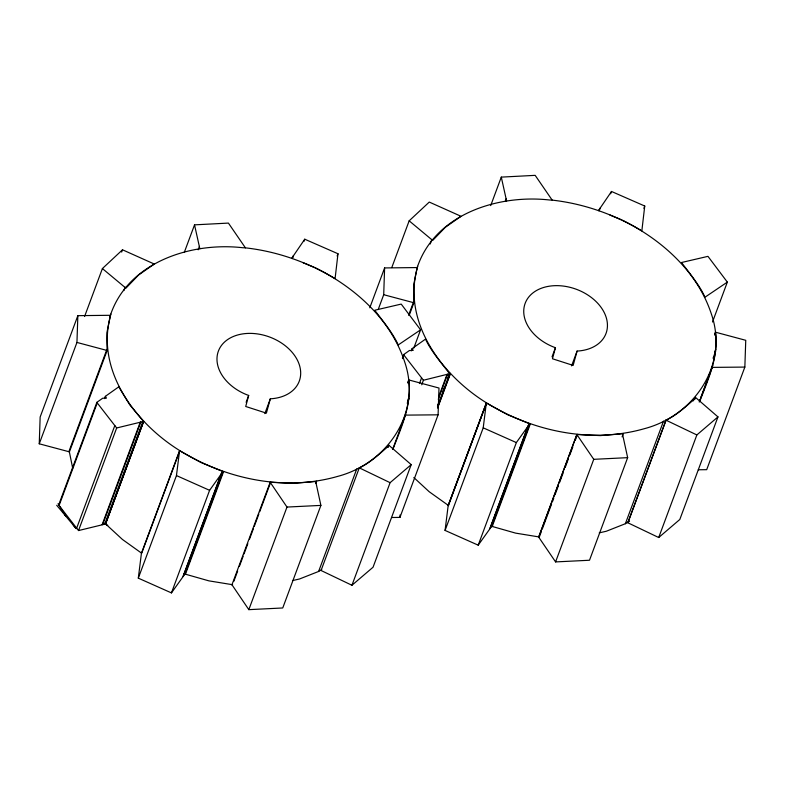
<?xml version="1.0" encoding="UTF-8"?>
<svg xmlns="http://www.w3.org/2000/svg" width="785" height="785" viewBox="0 0 785 785"><rect width="100%" height="100%" fill="white"/><g stroke="black" fill="none" stroke-linecap="round" stroke-linejoin="round"><path stroke-width="1.18" d="M72.711 468.272L69.345 451.826L39.25 443.8L40.153 417.021L77.852 315.658L110.479 315.295L106.917 332.565L107.045 350.463L76.95 342.437L77.852 315.658M383.708 294.709L384.611 267.93L417.237 267.567L413.675 284.837L413.803 302.725L383.708 294.709L378.203 309.516M391.519 517.501L399.938 517.403L400.016 514.97M399.938 517.403L438.089 414.823L438.992 388.035L408.681 379.911L407.69 382.766M698.277 469.773L706.696 469.675L744.847 367.086L745.75 340.307L715.439 332.183L714.595 334.469M199.841 248.747L194.533 224.853L228.415 223.087L245.42 247.854M506.6 201.019L501.291 177.116L535.174 175.349L552.179 200.126M291.804 258.177L304.747 239.209L337.982 253.751L335.087 278.616C307.71 262.219 277.105 251.377 245.322 247.834L242.8 247.736C190.519 241.741 126.336 262.563 109.635 317.572M598.562 210.449L611.505 191.471L644.74 206.023L641.845 230.888C614.469 214.482 583.854 203.649 552.081 200.106L549.549 199.998C497.739 194.16 434.095 214.325 416.855 268.588M138.307 578.153L141.418 553.307L179.569 450.718L200.832 462.453L222.999 471.559L184.848 574.149L171.444 592.901L138.307 578.153L176.458 475.573L179.569 450.718M445.066 530.424L448.176 505.569L486.327 402.99L507.591 414.715L529.757 423.831L491.606 526.421L478.202 545.173L445.066 530.424L483.217 427.835L486.327 402.99M392.902 449.373C401.321 427.226 412.203 404.275 408.681 379.911M699.651 401.645C708.08 379.498 718.962 356.547 715.439 332.183M110.94 314.039C94.72 369.274 134.853 422.85 179.824 450.649C226.306 479.203 284.504 491.616 337.668 476.397C387.309 463.336 422.104 412.684 404.697 361.973C390.763 319.328 355.222 287.722 316.012 268.117L315.511 267.901M417.698 266.311C401.478 321.536 441.612 375.112 486.582 402.911C533.064 431.465 591.262 443.888 644.426 428.669C694.068 415.608 728.863 364.956 711.455 314.236C697.522 271.6 661.981 239.984 622.77 220.379L622.269 220.173M248.678 395.454L245.715 406.493L266.38 413.136L270.334 398.8A43.146 31.037 20.4 0 0 292.717 353.014A43.146 31.037 20.4 0 0 224.147 342.407A43.146 31.037 20.4 0 0 248.678 395.454L246.127 402.293M555.437 347.716L552.473 358.765L573.138 365.408L577.093 351.072A43.146 31.037 20.4 0 0 599.475 305.286A43.146 31.037 20.4 0 0 530.905 294.669A43.146 31.037 20.4 0 0 555.437 347.716L552.041 356.841M84.603 316.433L102.403 268.558L122.509 249.797L154.282 264.035L138.611 274.995L125.924 288.173L102.403 268.558M39.25 443.8L76.95 342.437M121.655 252.083L122.509 249.797M123.853 290.597L125.129 287.182M68.884 451.611L106.583 350.247M69.345 452.072L107.496 349.482M105.357 396.337L106.446 398.123L102.678 398.23L96.889 402.332L58.669 504.971L78.52 530.562L105.455 524.017L143.606 421.427L129.741 404.825L118.751 386.858L105.357 396.337L104.513 398.613M59.091 505.511L97.242 402.931L96.889 402.332M114.816 425.578L76.665 528.168L76.096 528.57L73.339 525.224M78.52 530.562L116.671 427.972L143.606 421.427M184.357 252.211L194.533 224.853M198.203 249.797L199.469 246.372M102.138 524.684L140.289 422.094M102.698 524.547L140.849 421.957M104.748 524.037L142.899 421.447M105.455 524.017L143.469 421.27M143.714 421.3L105.563 523.889L122.411 539.442L141.673 553.229L179.824 450.649M292.187 258.569L293.04 256.293M292.462 258.167L293.315 255.89M171.444 592.901L209.595 490.321L222.999 471.559M303.903 241.486L304.747 239.209M183.091 576.337L221.242 473.748M183.366 575.935L221.517 473.355M184.377 574.502L222.538 471.913M183.975 573.874L184.632 574.061L222.783 471.471M184.554 573.815L185.437 574.198L223.588 471.608M264.83 413.616L270.334 398.8M337.138 256.028L337.982 253.751M231.928 584.845L270.177 482.275L293.58 483.325L315.688 481.499L320.898 505.393L282.747 607.973L248.825 609.651L232.026 584.864M233.842 581.302L237.659 571.038M239.346 566.476L243.164 556.222M244.017 553.945L247.834 543.681M249.522 539.118L253.339 528.864M254.193 526.588L258.854 514.047M259.698 511.761L270.295 483.266M248.825 609.651L286.986 507.061L270.177 482.275M369.784 307.789L384.611 267.93M391.784 267.567L409.162 220.83L429.267 202.069L461.04 216.297L445.37 227.267L432.682 240.436L409.162 220.83M315.766 483.462L316.61 481.185M430.19 244.007L431.887 239.445M408.681 315.04L413.342 302.51M409.171 315.433L414.254 301.754M292.501 580.586L299.517 578.987L318.612 571.46L356.773 468.871M359.285 467.86L321.055 570.489L351.945 585.267L373.052 567.221L411.203 464.632L389.174 445.527C380.951 452.533 370.402 462.807 359.285 467.86L390.096 482.677L411.203 464.632M402.381 358.019L403.647 354.604L409.436 350.502L413.204 350.395L412.115 348.609L425.499 339.12C431.063 351.238 442.789 364.78 449.658 373.719L423.429 380.244L421.731 384.797M402.725 358.617L403.647 354.604M411.271 350.885L412.115 348.609M413.793 348.079L420.583 329.837L401.213 304.089L374.749 310.242C381.412 319.191 392.892 332.84 398.221 344.949L420.583 329.837M407.945 382.884L408.789 380.607M387.79 447.401L388.644 445.124M387.918 447.283L388.771 444.997M407.729 400.497L408.583 398.221M407.229 403.235L408.926 398.672M392.804 448.981L405.58 414.382M419.455 383.551L421.574 377.85M490.694 205.611L501.291 177.116M351.945 585.267L390.096 482.677M505.383 200.921L506.227 198.644M438.57 397.161L447.048 374.366M438.285 399.3L447.607 374.229M437.471 406.159L438.736 402.734M442.975 391.342L444.251 387.918M447.636 378.802L449.756 373.101M437.795 405.629L449.658 373.719M437.51 407.729L450.227 373.532M437.647 407.896L450.472 373.562M486.406 403.039L448.176 505.569M448.853 504.362L486.16 404.049M598.945 210.841L599.799 208.555M599.22 210.439L600.074 208.162M478.202 545.173L516.353 442.583L529.757 423.831M610.652 193.758L611.505 191.471M489.85 528.599L528.001 426.019M490.125 528.207L528.276 425.617M491.135 526.764L529.541 423.743M491.312 526.087L492.195 526.46L530.346 423.871M571.588 365.888L577.093 351.072M643.896 208.3L644.74 206.023M538.687 537.117L576.838 434.527L600.339 435.596L622.446 433.762L627.657 457.655L589.506 560.245L555.584 561.913L538.687 537.117L576.936 434.547M539.324 536.989L541.444 531.288M542.298 529.011L551.619 503.931M552.463 501.654L553.739 498.23M555.015 494.815L558.4 485.689M559.676 482.275L563.061 473.149M565.19 467.458L568.154 459.48M569.851 454.917L572.814 446.94M575.356 440.1L577.475 434.399M555.584 561.913L593.745 459.323L576.838 434.527M622.103 436.872L623.368 433.457M599.259 532.848L606.275 531.259L625.37 523.723L663.531 421.143M627.892 522.722L666.043 420.132C677.161 415.079 687.709 404.805 695.932 397.799L717.961 416.894L679.81 519.484L658.703 537.529L627.814 522.751L666.043 420.132M712.505 321.997L727.342 282.109L707.962 256.352L681.508 262.514C688.17 271.463 699.651 285.112 704.979 297.211L727.342 282.109M714.703 335.156L715.547 332.869M693.165 400.929L694.018 398.652M694.548 399.673L695.53 397.269M714.909 351.631L715.763 349.354M713.055 358.235L715.684 350.944M699.199 401.989L700.043 399.702M700.897 397.426L707.678 379.184M708.521 376.908L710.219 372.345M711.073 370.069L712.76 365.506M699.563 401.253L711.858 368.194M658.703 537.529L696.854 434.949L717.961 416.894M405.639 415.118L438.089 414.823M712.397 367.38L744.847 367.086M491.832 526.666L492.705 525.999M318.612 571.46L321.742 569.567M625.37 523.723L629.541 521.201M593.745 459.323L627.657 457.655M286.986 507.061L320.898 505.393M106.456 525.312L107.781 525.243M539.099 536.95L515.627 533.123L492.195 526.46M232.566 584.717L208.869 580.851L185.437 574.198M490.733 526.146L491.606 526.421M609.876 215.011L621.17 219.653M303.118 262.749L314.412 267.391M483.217 427.835L516.353 442.583M176.458 475.573L209.595 490.321M665.974 420.161L696.854 434.949M448.696 505.648L429.169 491.714L413.832 477.545M104.974 522.987L106.937 525.283M56.687 505.275L76.125 528.55M65.95 516.226L58.031 503.734M404 355.193L423.429 380.244M97.242 402.931L116.671 427.972M64.929 514.989L65.302 515.588"/></g></svg>
